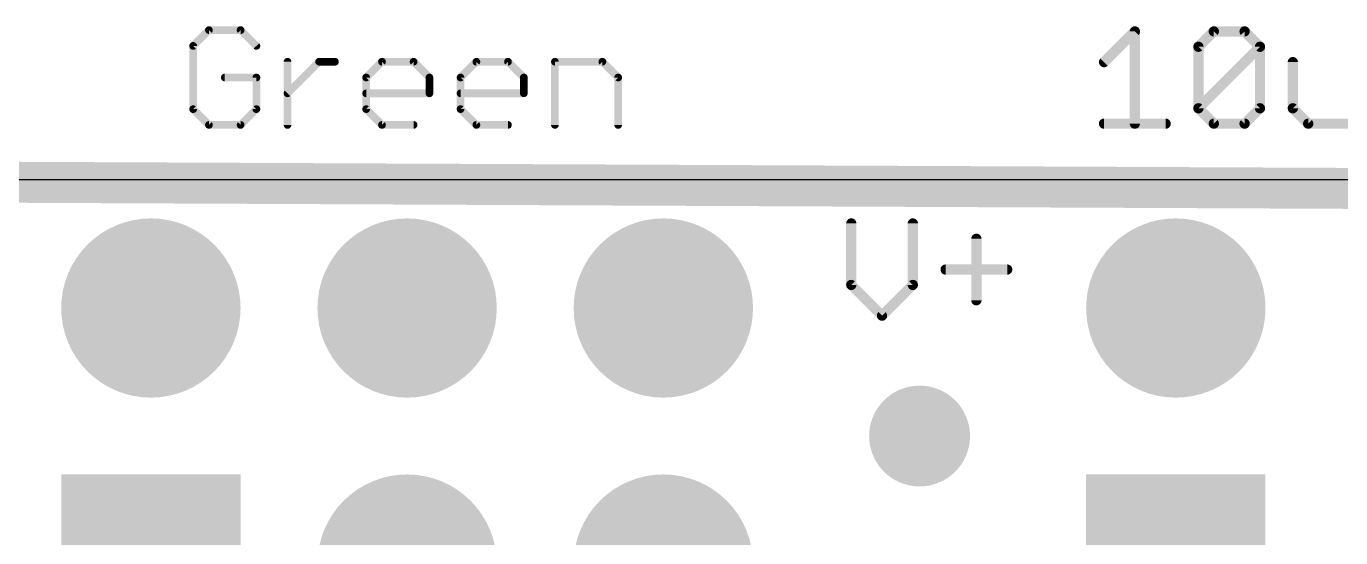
# Model space of a CAD drawing. Extents: x -2.3 to 29.6, y -2 to 24.4.
# Drawn here: x 5.11 to 18.14, y 19.31 to 24.38 of the extents above; entities that cross this region are included whole.
import ezdxf

# ---------------------------------------------------------------- set-up
doc = ezdxf.new("R2010")
doc.units = 0
for name, color, linetype in [('1', 12, 'CONTINUOUS'), ('17', 110, 'CONTINUOUS'), ('20', 53, 'CONTINUOUS'), ('21', 40, 'CONTINUOUS'), ('27', 253, 'CONTINUOUS')]:
    doc.layers.add(name, color=color, linetype=linetype)

# ---------------------------------------------------------------- blocks, each defined once
blk = doc.blocks.new('PIE')
at = {"const_width": 0.5}
blk.add_lwpolyline([(0, -0.25, 1), (0, 0.25, 1), (0, -0.25)], format="xyb", dxfattribs=at)
blk = doc.blocks.new('SQUAREP')
blk.add_solid([(-0.5, -0.5), (0.5, -0.5), (-0.5, 0.5), (0.5, 0.5)])
blk = doc.blocks.new('ROUNDP')
at = {"const_width": 0.5}
blk.add_lwpolyline([(0, -0.25, 1), (0, 0.25, 1), (0, -0.25)], format="xyb", dxfattribs=at)

msp = doc.modelspace()

# ---------------------------------------------------------------- linework, layer by layer
at = {"layer": '1', "const_width": 0.4064}
msp.add_lwpolyline([(0, 22.86), (27.813, 22.733)], dxfattribs=at)
at = {"layer": '20'}
msp.add_line((25.4, 22.86), (2.54, 22.86), dxfattribs=at)
at = {"layer": '21', "const_width": 0.1016}
for points in [[(13.2928, 22.429), (13.2928, 21.8189)], [(13.9029, 21.8189), (13.9029, 22.429)], [(14.5333, 22.2765), (14.5333, 21.6663)], [(14.2283, 21.9714), (14.8384, 21.9714)], [(13.2928, 21.8189), (13.5978, 21.5138)], [(13.5978, 21.5138), (13.9029, 21.8189)]]:
    msp.add_lwpolyline(points, dxfattribs=at)
at = {"layer": '21', "const_width": 0.0508}
for points in [[(13.3182, 22.429, 1), (13.2674, 22.429)], [(13.9283, 22.429, 1), (13.8775, 22.429)], [(14.5587, 22.2765, 1), (14.5079, 22.2765)], [(14.2283, 21.9968, 1), (14.2283, 21.946)], [(14.8384, 21.946, 1), (14.8384, 21.9968)], [(13.3107, 21.8368, 1), (13.2748, 21.8009)], [(13.2674, 21.8189, 1), (13.3182, 21.8189)], [(13.8775, 21.8189, 1), (13.9283, 21.8189)], [(13.9208, 21.8009, 1), (13.8849, 21.8368)], [(14.5079, 21.6663, 1), (14.5587, 21.6663)], [(13.5799, 21.5318, 1), (13.6158, 21.4958)], [(13.5799, 21.4958, 1), (13.6158, 21.5318)]]:
    msp.add_lwpolyline(points, format="xyb", dxfattribs=at)
at = {"layer": '27'}
for points, const_width in [([(6.9259, 24.3467), (6.7691, 24.1899)], 0.0762), ([(7.2394, 24.3467), (6.9259, 24.3467)], 0.0762), ([(7.3962, 24.1899), (7.2394, 24.3467)], 0.0762), ([(15.7988, 24.0289), (16.1039, 24.334)], 0.1016), ([(16.1039, 24.334), (16.1039, 23.4188)], 0.1016), ([(16.7343, 24.1815), (16.8868, 24.334)], 0.1016), ([(16.8868, 24.334), (17.1919, 24.334)], 0.1016), ([(17.1919, 24.334), (17.3444, 24.1815)], 0.1016), ([(6.7691, 24.1899), (6.7691, 23.5629)], 0.0762), ([(16.7343, 23.5713), (16.7343, 24.1815)], 0.1016), ([(16.7343, 23.5713), (17.3444, 24.1815)], 0.1016), ([(17.3444, 24.1815), (17.3444, 23.5713)], 0.1016), ([(7.7046, 23.4061), (7.7046, 24.0332)], 0.0762), ([(7.7046, 23.7196), (8.0182, 24.0332)], 0.0762), ([(8.0182, 24.0332), (8.1749, 24.0332)], 0.0762), ([(8.4842, 23.8764), (8.641, 24.0332)], 0.0762), ([(8.641, 24.0332), (8.9545, 24.0332)], 0.0762), ([(8.9545, 24.0332), (9.1113, 23.8764)], 0.0762), ([(9.4197, 23.8764), (9.5765, 24.0332)], 0.0762), ([(9.5765, 24.0332), (9.89, 24.0332)], 0.0762), ([(9.89, 24.0332), (10.0468, 23.8764)], 0.0762), ([(10.3553, 23.4061), (10.3553, 24.0332)], 0.0762), ([(10.3553, 24.0332), (10.8256, 24.0332)], 0.0762), ([(10.8256, 24.0332), (10.9823, 23.8764)], 0.0762), ([(17.6698, 24.0289), (17.6698, 23.5713)], 0.1016), ([(7.3962, 23.8764), (7.0826, 23.8764)], 0.0762), ([(7.3962, 23.5629), (7.3962, 23.8764)], 0.0762), ([(8.4842, 23.5629), (8.4842, 23.8764)], 0.0762), ([(9.1113, 23.8764), (9.1113, 23.7196)], 0.0762), ([(9.4197, 23.5629), (9.4197, 23.8764)], 0.0762), ([(10.0468, 23.8764), (10.0468, 23.7196)], 0.0762), ([(10.9823, 23.8764), (10.9823, 23.4061)], 0.0762), ([(9.1113, 23.7196), (8.4842, 23.7196)], 0.0762), ([(10.0468, 23.7196), (9.4197, 23.7196)], 0.0762), ([(6.7691, 23.5629), (6.9259, 23.4061)], 0.0762), ([(7.2394, 23.4061), (7.3962, 23.5629)], 0.0762), ([(8.641, 23.4061), (8.4842, 23.5629)], 0.0762), ([(9.5765, 23.4061), (9.4197, 23.5629)], 0.0762), ([(16.8868, 23.4188), (16.7343, 23.5713)], 0.1016), ([(17.3444, 23.5713), (17.1919, 23.4188)], 0.1016), ([(17.6698, 23.5713), (17.8224, 23.4188)], 0.1016), ([(15.7988, 23.4188), (16.4089, 23.4188)], 0.1016), ([(17.1919, 23.4188), (16.8868, 23.4188)], 0.1016), ([(17.8224, 23.4188), (18.28, 23.4188)], 0.1016), ([(6.9259, 23.4061), (7.2394, 23.4061)], 0.0762), ([(8.9545, 23.4061), (8.641, 23.4061)], 0.0762), ([(9.89, 23.4061), (9.5765, 23.4061)], 0.0762)]:
    msp.add_lwpolyline(points, dxfattribs=dict(at, const_width=const_width))
for points, const_width in [([(6.9259, 24.3658, 1), (6.9259, 24.3277)], 0.0381), ([(6.9393, 24.3332, 1), (6.9124, 24.3602)], 0.0381), ([(7.2529, 24.3602, 1), (7.2259, 24.3332)], 0.0381), ([(7.2394, 24.3277, 1), (7.2394, 24.3658)], 0.0381), ([(16.1293, 24.334, 1), (16.0785, 24.334)], 0.0508), ([(16.1218, 24.316, 1), (16.0859, 24.3519)], 0.0508), ([(16.8868, 24.3594, 1), (16.8868, 24.3086)], 0.0508), ([(16.9048, 24.316, 1), (16.8689, 24.3519)], 0.0508), ([(17.2099, 24.3519, 1), (17.1739, 24.316)], 0.0508), ([(17.1919, 24.3086, 1), (17.1919, 24.3594)], 0.0508), ([(6.7881, 24.1899, 1), (6.75, 24.1899)], 0.0381), ([(6.7556, 24.2034, 1), (6.7826, 24.1765)], 0.0381), ([(7.3827, 24.1765, 1), (7.4096, 24.2034)], 0.0381), ([(16.7597, 24.1815, 1), (16.7089, 24.1815)], 0.0508), ([(16.7164, 24.1994, 1), (16.7523, 24.1635)], 0.0508), ([(17.3698, 24.1815, 1), (17.319, 24.1815)], 0.0508), ([(17.3624, 24.1635, 1), (17.3265, 24.1994)], 0.0508), ([(17.3265, 24.1635, 1), (17.3624, 24.1994)], 0.0508), ([(7.7237, 24.0332, 1), (7.6856, 24.0332)], 0.0381), ([(8.0182, 24.0522, 1), (8.0182, 24.0141)], 0.0381), ([(8.0316, 24.0197, 1), (8.0047, 24.0466)], 0.0381), ([(8.1749, 24.0141, 1), (8.1749, 24.0522)], 0.0381), ([(8.641, 24.0522, 1), (8.641, 24.0141)], 0.0381), ([(8.6545, 24.0197, 1), (8.6275, 24.0466)], 0.0381), ([(8.968, 24.0466, 1), (8.941, 24.0197)], 0.0381), ([(8.9545, 24.0141, 1), (8.9545, 24.0522)], 0.0381), ([(9.5765, 24.0522, 1), (9.5765, 24.0141)], 0.0381), ([(9.59, 24.0197, 1), (9.563, 24.0466)], 0.0381), ([(9.9035, 24.0466, 1), (9.8766, 24.0197)], 0.0381), ([(9.89, 24.0141, 1), (9.89, 24.0522)], 0.0381), ([(10.3743, 24.0332, 1), (10.3362, 24.0332)], 0.0381), ([(10.3553, 24.0522, 1), (10.3553, 24.0141)], 0.0381), ([(10.839, 24.0466, 1), (10.8121, 24.0197)], 0.0381), ([(10.8256, 24.0141, 1), (10.8256, 24.0522)], 0.0381), ([(15.7808, 24.0469, 1), (15.8168, 24.011)], 0.0508), ([(17.6952, 24.0289, 1), (17.6444, 24.0289)], 0.0508), ([(7.0826, 23.8955, 1), (7.0826, 23.8574)], 0.0381), ([(7.4152, 23.8764, 1), (7.3771, 23.8764)], 0.0381), ([(7.3962, 23.8574, 1), (7.3962, 23.8955)], 0.0381), ([(8.5033, 23.8764, 1), (8.4652, 23.8764)], 0.0381), ([(8.4707, 23.8899, 1), (8.4977, 23.8629)], 0.0381), ([(9.1303, 23.8764, 1), (9.0922, 23.8764)], 0.0381), ([(9.0978, 23.8629, 1), (9.1248, 23.8899)], 0.0381), ([(9.4063, 23.8899, 1), (9.4332, 23.8629)], 0.0381), ([(9.4388, 23.8764, 1), (9.4007, 23.8764)], 0.0381), ([(10.0659, 23.8764, 1), (10.0278, 23.8764)], 0.0381), ([(10.0333, 23.8629, 1), (10.0603, 23.8899)], 0.0381), ([(11.0014, 23.8764, 1), (10.9633, 23.8764)], 0.0381), ([(10.9689, 23.8629, 1), (10.9958, 23.8899)], 0.0381), ([(7.6911, 23.7331, 1), (7.7181, 23.7062)], 0.0381), ([(8.4842, 23.7387, 1), (8.4842, 23.7006)], 0.0381), ([(9.0922, 23.7196, 1), (9.1303, 23.7196)], 0.0381), ([(9.1113, 23.7006, 1), (9.1113, 23.7387)], 0.0381), ([(9.4197, 23.7387, 1), (9.4197, 23.7006)], 0.0381), ([(10.0278, 23.7196, 1), (10.0659, 23.7196)], 0.0381), ([(10.0468, 23.7006, 1), (10.0468, 23.7387)], 0.0381), ([(6.7826, 23.5763, 1), (6.7556, 23.5494)], 0.0381), ([(7.4096, 23.5494, 1), (7.3827, 23.5763)], 0.0381), ([(8.4977, 23.5763, 1), (8.4707, 23.5494)], 0.0381), ([(9.4332, 23.5763, 1), (9.4063, 23.5494)], 0.0381), ([(16.7089, 23.5713, 1), (16.7597, 23.5713)], 0.0508), ([(16.7523, 23.5893, 1), (16.7164, 23.5534)], 0.0508), ([(16.7164, 23.5893, 1), (16.7523, 23.5534)], 0.0508), ([(17.319, 23.5713, 1), (17.3698, 23.5713)], 0.0508), ([(17.3624, 23.5534, 1), (17.3265, 23.5893)], 0.0508), ([(17.6444, 23.5713, 1), (17.6952, 23.5713)], 0.0508), ([(17.6878, 23.5893, 1), (17.6519, 23.5534)], 0.0508), ([(6.75, 23.5629, 1), (6.7881, 23.5629)], 0.0381), ([(7.3771, 23.5629, 1), (7.4152, 23.5629)], 0.0381), ([(8.4652, 23.5629, 1), (8.5033, 23.5629)], 0.0381), ([(9.4007, 23.5629, 1), (9.4388, 23.5629)], 0.0381), ([(15.7988, 23.4442, 1), (15.7988, 23.3934)], 0.0508), ([(16.4089, 23.3934, 1), (16.4089, 23.4442)], 0.0508), ([(16.8868, 23.4442, 1), (16.8868, 23.3934)], 0.0508), ([(16.8689, 23.4008, 1), (16.9048, 23.4368)], 0.0508), ([(17.1739, 23.4368, 1), (17.2099, 23.4008)], 0.0508), ([(17.1919, 23.3934, 1), (17.1919, 23.4442)], 0.0508), ([(17.8224, 23.4442, 1), (17.8224, 23.3934)], 0.0508), ([(17.8044, 23.4008, 1), (17.8403, 23.4368)], 0.0508), ([(6.9259, 23.4252, 1), (6.9259, 23.3871)], 0.0381), ([(6.9124, 23.3926, 1), (6.9393, 23.4196)], 0.0381), ([(7.2259, 23.4196, 1), (7.2529, 23.3926)], 0.0381), ([(7.2394, 23.3871, 1), (7.2394, 23.4252)], 0.0381), ([(7.6856, 23.4061, 1), (7.7237, 23.4061)], 0.0381), ([(8.641, 23.4252, 1), (8.641, 23.3871)], 0.0381), ([(8.6275, 23.3926, 1), (8.6545, 23.4196)], 0.0381), ([(8.9545, 23.3871, 1), (8.9545, 23.4252)], 0.0381), ([(9.5765, 23.4252, 1), (9.5765, 23.3871)], 0.0381), ([(9.563, 23.3926, 1), (9.59, 23.4196)], 0.0381), ([(9.89, 23.3871, 1), (9.89, 23.4252)], 0.0381), ([(10.3362, 23.4061, 1), (10.3743, 23.4061)], 0.0381), ([(10.9633, 23.4061, 1), (11.0014, 23.4061)], 0.0381), ([(16.0785, 23.4188, 1), (16.1293, 23.4188)], 0.0508)]:
    msp.add_lwpolyline(points, format="xyb", dxfattribs=dict(at, const_width=const_width))

# ---------------------------------------------------------------- block references
at = {"layer": '1'}
msp.add_blockref('PIE', (13.97, 20.32), dxfattribs=at)
at = {"layer": '17', "xscale": 1.778, "yscale": 1.778, "rotation": 90}
for name, p in [('ROUNDP', (6.35, 21.59)), ('ROUNDP', (8.89, 21.59)), ('ROUNDP', (11.43, 21.59)), ('ROUNDP', (16.51, 21.59)), ('SQUAREP', (6.35, 19.05)), ('ROUNDP', (8.89, 19.05)), ('ROUNDP', (11.43, 19.05)), ('SQUAREP', (16.51, 19.05))]:
    msp.add_blockref(name, p, dxfattribs=at)

doc.saveas('drawing.dxf')
